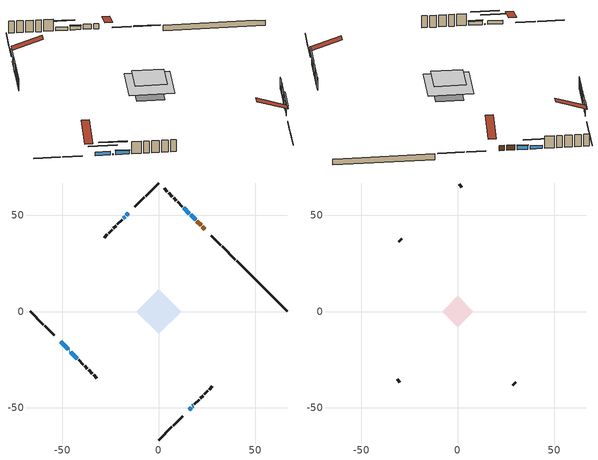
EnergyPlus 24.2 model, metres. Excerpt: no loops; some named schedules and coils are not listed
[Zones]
conditioned space
 floor adiabatic (AdiabaticFloorConstruction): -11.64,0 0,11.64 11.64,0 0,-11.64 z3.42
 floor foundation (Slab1 construction): -6.57,0.66 -0.66,6.57 6.57,-0.66 0.66,-6.57 z-1.31
 wall outside (RimJoist1 construction): 0,-66.71 6.83,-59.88 / -66.71,0 -59.88,-6.83 / 0,66.71 -6.83,59.88 / 39.75,26.95 32.92,33.78 z0.98:1.28
 wall outside (RimJoist2 construction): 7.49,-59.22 12.42,-54.29 / -59.22,-7.49 -54.29,-12.42 / -7.49,59.22 -12.42,54.29 / 32.27,34.44 27.34,39.37 z0.98:1.28
 wall outside (AdiabaticWallConstruction 1): 23.93,42.78 22.61,44.1 / 21.95,44.75 19.85,46.86 z0.98:3.01
 wall outside (AdiabaticWallConstruction): 19.19,47.52 16.56,50.15 z0.98:2.59; -15.83,50.88 -16.76,49.94 / 15.83,-50.88 16.76,-49.94 / -17.42,49.29 -18.36,48.35 z0.98:2.7; -50.88,-15.83 -47.08,-19.62 z0.98:2.37; 17.42,-49.29 17.81,-48.89 / -46.43,-20.28 -46.23,-20.48 z0.98:1.34; -45.58,-21.13 -42.19,-24.52 z0.98:2.54; 15.9,50.8 12.86,53.85 z0.98:2.38
 wall outside (Wall1 construction): 18.47,-48.24 20.92,-45.79 / -41.53,-25.18 -39.08,-27.63 / -19.01,47.69 -21.47,45.24 / 12.2,54.51 9.75,56.96 z0.98:5.86
 wall outside (Wall2 construction): 21.58,-45.13 23,-43.71 / -38.42,-28.29 -37,-29.71 / -22.12,44.58 -23.54,43.16 / 9.09,57.62 7.67,59.04 z0.98:5.86
 wall outside (Wall3 construction): 23.66,-43.05 25.53,-41.17 / -36.34,-30.36 -34.47,-32.24 / -24.2,42.51 -26.08,40.63 / 7.01,59.69 5.14,61.57 z0.98:5.86
 wall outside (Wall4 construction): 26.19,-40.52 27.86,-38.85 / -33.81,-32.9 -32.14,-34.57 / -26.73,39.97 -28.41,38.3 / 4.48,62.23 2.81,63.9 z0.98:5.86
 wall foundation (FoundationWall1 construction): 40.41,26.3,-1.31 40.41,26.3,0.98 64.08,2.63,0.98 64.08,2.63,0.9 66.71,0,0.9 66.71,0,-1.31
 window (WindowConstruction): 19.19,47.52 16.56,50.15 z0.98:2.59
 window (WindowConstruction 4): -15.83,50.88 -16.76,49.94 z0.98:2.7
 window (WindowConstruction 5): 15.83,-50.88 16.76,-49.94 z0.98:2.7
 window (WindowConstruction 6): -50.88,-15.83 -47.08,-19.62 z0.98:2.37
 window (WindowConstruction 7): 17.42,-49.29 17.81,-48.9 z0.98:1.34
 window (WindowConstruction 8): -46.43,-20.28 -46.23,-20.47 z0.98:1.34
 window (WindowConstruction 1): -17.42,49.29 -18.35,48.35 z0.98:2.7
 window (WindowConstruction 2): -45.58,-21.13 -42.19,-24.52 z0.98:2.54
 window (WindowConstruction 3): 15.9,50.8 12.86,53.85 z0.98:2.38
 door (Door): 23.93,42.78 22.61,44.1 z0.98:3.01
 door (Door 1): 21.95,44.75 19.85,46.86 z0.98:3.01
 ceiling adiabatic (AdiabaticFloorConstruction): 0,-11.64 11.64,0 0,11.64 -11.64,0 z3.42
attic - vented
 floor to conditioned space (Floor1 construction Reversed): -8.17,0 0,8.17 8.17,0 0,-8.17 z5.86
 wall outside (Wall5 construction): 28.52,-38.19 30.01,-36.69 / -31.48,-35.23 -29.99,-36.72 / -29.06,37.64 -30.56,36.15 / 2.15,64.56 0.66,66.05 z0.98:5.86
 roof outside (Roof1 construction): 15.17,-51.54,5.86 7.22,-43.58,9.61 5.12,-45.68,9.61 13.07,-53.63,5.86; -51.54,-15.17,5.86 -43.58,-7.22,9.61 -45.68,-5.12,9.61 -53.63,-13.07,5.86; -15.17,51.54,5.86 -7.22,43.58,9.61 -5.12,45.68,9.61 -13.07,53.63,5.86; 24.58,42.12,5.86 16.63,34.17,9.61 18.73,32.07,9.61 26.68,40.03,5.86
shading: 16.42,50.29 19.33,47.37 19.62,47.66 16.71,50.58 z2.79; -18.59,48.12 -14,52.7 -14.29,52.99 -18.88,48.41 z5.27; 18.59,-48.12 14,-52.7 14.29,-52.99 18.88,-48.41 z5.27; -45.26,-21.44 -52.7,-14 -52.99,-14.29 -45.55,-21.74 z4.95; 21.36,-45.35 13.87,-52.84 14.16,-53.13 21.65,-45.64 z6.36; -42.68,-24.02 -49.98,-16.73 -50.27,-17.02 -42.97,-24.31 z6.36; -18.5,48.21 -17.28,49.43 -17.57,49.72 -18.79,48.5 z2.9; -42.05,-24.66 -45.72,-20.99 -46.01,-21.28 -42.34,-24.95 z2.74; 11.03,55.67 17.73,48.98 18.02,49.27 11.33,55.96 z4.95
[Building]
Building 1: Terrain=Suburbs
[Site:Location]
Montreal Intl AP_QC: Latitude {deg}=45.47; Longitude {deg}=-73.74; Time Zone {hr}=-5; Elevation {m}=36; Keep Site Location Information=Yes
[Site:GroundTemperature:Shallow]
2.07863, -0.316383, -0.508184, 0.628371, 5.19101, 9.73239, 13.6695, 16.1636, 16.3755, 14.347, 10.5102, 6.10817
[Site:WaterMainsTemperature]
Calculation Method=Schedule; Temperature Schedule=mains temperature schedule
[Material] Roughness=Rough; Thermal Absorptance=0.9
Name | Thickness {m} | Conductivity {W/m-K} | Density {kg/m3} | Specific Heat {J/kg-K} | Solar Absorptance | Visible Absorptance
asphalt or fiberglass shingles | 0.00635 | 0.162714 | 1121.4 | 1465.45 | 0.84 | 0.84
ceiling loosefill ins | 0.0846667 | 0.0480833 | 16.02 | 1046.75 | 0.7 | 0.7
ceiling stud and cavity | 0.1397 | 0.162576 | 65.682 | 1177.47 | 0.7 | 0.7
concrete 4.0 in. | 0.1016 | 1.803125 | 2242.8 | 837.4 | 0.7 | 0.7
concrete 8.0 in. | 0.2032 | 1.803125 | 2242.8 | 837.4 | 0.7 | 0.7
door material | 0.04445 | 0.053851 | 512.64 | 1214.23 | 0.7 | 0.7
door material 1 | 0.04445 | 0.188738 | 512.64 | 1214.23 | 0.7 | 0.7
exterior vertical ins | 0.0330777 | 0.029427 | 32.04 | 1214.23 | 0.7 | 0.7
floor covering | 0.0127 | 0.0433444 | 54.468 | 1339.84 | 0.6 | 0.6
floor rigid ins; wall rigid ins | 0.512978 | 0.029427 | 32.04 | 1214.23 | 0.7 | 0.7
floor stud and cavity | 0.1397 | 1.75129 | 37.0049 | 1207.88 | 0.7 | 0.7
furniture material conditioned space 1 | 0.1524 | 0.115458 | 640.8 | 1214.23 | 0.6 | 0.6
gypsum board | 0.0127 | 0.160291 | 801 | 837.4 | 0.6 | 0.6
gypsum board 1 | 0.0127 | 0.160291 | 801 | 837.4 | 0.7 | 0.7
osb sheathing 0.5 in. | 0.0127 | 0.115458 | 512.64 | 1214.23 | 0.7 | 0.7
osb sheathing 0.75 in. | 0.01905 | 0.115458 | 512.64 | 1214.23 | 0.7 | 0.7
osb sheathing 2.0 in. | 0.0508 | 0.115458 | 512.64 | 1214.23 | 0.7 | 0.7
rim joist stud and cavity | 0.0508 | 0.0451784 | 125.044 | 1163.47 | 0.6 | 0.6
rim joist stud and cavity 1 | 0.0508 | 0.029095 | 125.044 | 1163.47 | 0.6 | 0.6
wall stud and cavity | 0.1397 | 0.0941144 | 139.0536 | 1170.24 | 0.7 | 0.7
wall stud and cavity 1 | 0.1397 | 0.0977075 | 139.0536 | 1170.24 | 0.7 | 0.7
wall stud and cavity 2 | 0.1397 | 0.0942262 | 139.0536 | 1170.24 | 0.7 | 0.7
wall stud and cavity 3 | 0.1397 | 0.0966364 | 139.0536 | 1170.24 | 0.7 | 0.7
wall stud and cavity 4 | 0.0889 | 6.1454 | 50.32683 | 1063.81 | 0.6 | 0.6
wall stud and cavity 5 | 0.0889 | 0.380278 | 52.3479 | 1209.89 | 0.7 | 0.7
wall stud and cavity 6 | 0.0889 | 0.391764 | 83.0341 | 1211.67 | 0.7 | 0.7
wood siding | 0.0254 | 0.102417 | 544.68 | 1172.36 | 0.4 | 0.4
wood siding 1 | 0.00254 | 0.102417 | 544.68 | 1172.36 | 0.4 | 0.4
wood siding 2; wood siding 3; wood siding 4 | 0.0254 | 0.102417 | 544.68 | 1172.36 | 0.7 | 0.7
[WindowMaterial:SimpleGlazingSystem]
Name | U-Factor {W/m2-K} | Solar Heat Gain Coefficient
WindowMaterial | 2.9077 | 0.68
WindowMaterial 1 | 2.90259 | 0.68
WindowMaterial 2 | 2.91111 | 0.68
WindowMaterial 3 | 2.921331 | 0.67
WindowMaterial 4 | 3.26258 | 0.43
[Construction]
AdiabaticFloorConstruction: floor stud and cavity, floor rigid ins, osb sheathing 0.75 in., floor covering
AdiabaticWallConstruction: wood siding 3, wall rigid ins, wall stud and cavity 5, gypsum board
AdiabaticWallConstruction 1: wood siding 4, wall rigid ins, wall stud and cavity 5, gypsum board
Door: door material
Door 1: door material 1
Floor1 construction Reversed: gypsum board, ceiling stud and cavity, ceiling loosefill ins
FoundationWall1 construction: concrete 8.0 in., gypsum board 1
furniture construction conditioned space 1: furniture material conditioned space 1
PartitionWallConstruction: gypsum board, wall stud and cavity 6, gypsum board
RimJoist1 construction: wood siding 2, osb sheathing 2.0 in., rim joist stud and cavity
RimJoist2 construction: wood siding 2, osb sheathing 2.0 in., rim joist stud and cavity 1
Roof1 construction: asphalt or fiberglass shingles
Slab1 construction: concrete 4.0 in.
Wall1 construction: wood siding, osb sheathing 0.5 in., wall stud and cavity, gypsum board
Wall2 construction: wood siding, osb sheathing 0.5 in., wall stud and cavity 1, gypsum board
Wall3 construction: wood siding, osb sheathing 0.5 in., wall stud and cavity 2, gypsum board
Wall4 construction: wood siding, osb sheathing 0.5 in., wall stud and cavity 3, gypsum board
Wall5 construction: wood siding 1, wall stud and cavity 4
WindowConstruction: WindowMaterial
WindowConstruction 1; WindowConstruction 4; WindowConstruction 5: WindowMaterial 1
WindowConstruction 2: WindowMaterial 2
WindowConstruction 3; WindowConstruction 6: WindowMaterial 3
WindowConstruction 7; WindowConstruction 8: WindowMaterial 4
[Zone] Multiplier=1; Part of Total Floor Area=Yes
Name | Volume {m3}
attic - vented | 81.2141
conditioned space | 891.4
[Space]
Name | Zone | Volume {m3}
attic - vented 1 | attic - vented | 81.2141
conditioned space 1 | conditioned space | 891.4
[ZoneInfiltration:EffectiveLeakageArea]
infil attic - vented 1: Zone or Space=attic - vented 1; Schedule=Always On Discrete; Effective Air Leakage Area {cm2}=5336.4; Stack Coefficient=0.000599894; Wind Coefficient=1.65484e-05
[ZoneMixing]
whole house fan mix: Zone or Space=attic - vented; Schedule=Always On Continuous; Design Flow Rate Calculation Method=Flow/Zone; Design Flow Rate {m3/s}=0; Source Zone or Space=conditioned space
[SurfaceProperty:ExposedFoundationPerimeter]
Slab1: Exposed Perimeter Calculation Method=TotalExposedPerimeter; Total Exposed Perimeter {m}=37.187
[InternalMass] Zone or ZoneList=conditioned space; Space or SpaceList=conditioned space 1
Name | Construction | Surface Area {m2}
furniture mass conditioned space 1 | furniture construction conditioned space 1 | 142.64
partition wall mass | PartitionWallConstruction | 356.6
[Lights]
interior lighting: Zone or ZoneList or Space or SpaceList=conditioned space 1; Schedule=interior lighting schedule; Design Level Calculation Method=LightingLevel; Lighting Level {W}=343.2; Return Air Fraction=0; Fraction Radiant=0.6; Fraction Visible=0.2; Fraction Replaceable=1
[People]
occupants: Zone or ZoneList or Space or SpaceList=conditioned space 1; Number of People Schedule=occupants schedule; Number of People Calculation Method=People; Number of People=3; Fraction Radiant=0.314171; Sensible Heat Fraction=0.56303; Activity Level Schedule=occupants activity schedule; Carbon Dioxide Generation Rate {m3/s-W}=0; Enable ASHRAE 55 Comfort Warnings=No; Mean Radiant Temperature Calculation Type=EnclosureAveraged
[ElectricEquipment] Zone or ZoneList or Space or SpaceList=conditioned space 1; Design Level Calculation Method=EquipmentLevel
Name | Schedule | Design Level {W} | Fraction Latent | Fraction Radiant | Fraction Lost
clothes dryer | clothes dryer schedule | 140.772 | 0.015 | 0.081 | 0.85
clothes washer | clothes washer schedule | 32.1985 | 0.03 | 0.162 | 0.7
cooking range | cooking range schedule | 215.147 | 0.08 | 0.432 | 0.2
dishwasher | dishwasher schedule | 66.8632 | 0.3 | 0.18 | 0.4
fridge | fridge schedule | 72.9452 | 0 | 0.6 | 0
mech vent house fan | mech vent house fan schedule | 0 | 0 | 0 | 1
mech vent house fan cfis | mech vent house fan cfis schedule | 0 | 0 | 0 | 0
misc plug loads | misc plug loads schedule | 494.7 | 0.045 | 0.513 | 0.1
whole house fan | Always On Discrete | 0 | 0 | 0 | 1
[OtherEquipment] Zone or ZoneList or Space or SpaceList=conditioned space 1; Design Level Calculation Method=EquipmentLevel
Name | Fuel Type | Schedule | Design Level {W} | Fraction Latent | Fraction Radiant | Fraction Lost
clothes dryer 1 | Electricity | clothes dryer schedule | 0 | 0.015 | 0.081 | 0.85
cooking range 1 | Electricity | cooking range schedule | 0 | 0.08 | 0.432 | 0.2
general water use latent | None | general water use schedule | 62.594 | 1 | 0 | 0
general water use sensible | None | general water use schedule | -61.6891 | 0 | 0.6 | 0
mech vent house fan latent load | None | Always On Discrete | 0 | 1 | 0 | 0
mech vent house fan sensible load | None | Always On Discrete | 0 | 0 | 0 | 0
water heater energy adjustment1 | Electricity | Always On Discrete | 0.01 | 0 | 0 | 1
[ZoneInfiltration:DesignFlowRate] Zone or ZoneList or Space or SpaceList=conditioned space 1; Schedule=Always On Discrete; Design Flow Rate Calculation Method=Flow/Zone; Design Flow Rate {m3/s}=0
infil flow; natural vent flow; whole house fan flow
[ZoneControl:Thermostat]
conditioned space Thermostat: Zone or ZoneList=conditioned space; Control Type Schedule=conditioned space Thermostat Schedule; Control 1=conditioned space temperature setpoint; Temperature Difference Between Cutout And Setpoint {deltaC}=0
[ThermostatSetpoint:DualSetpoint]
conditioned space temperature setpoint: Heating Setpoint Temperature Schedule=heating setpoint; Cooling Setpoint Temperature Schedule=cooling setpoint
[AirLoopHVAC:UnitarySystem]
unit heater unitary system: Control Type=Load; Controlling Zone or Thermostat Location=conditioned space; Dehumidification Control Type=None; Availability Schedule=Always On Discrete; Supply Fan=unit heater supply fan; Fan Placement=BlowThrough; Supply Air Fan Operating Mode Schedule=unit heater auto fan schedule; Heating Coil=unit heater htg coil; DX Heating Coil Sizing Ratio=1; Use DOAS DX Cooling Coil=No; Minimum Supply Air Temperature {C}=2; Latent Load Control=SensibleOnlyLoadControl; Cooling Supply Air Flow Rate Method=None; Heating Supply Air Flow Rate Method=SupplyAirFlowRate; Heating Supply Air Flow Rate {m3/s}=0.00141584; No Load Supply Air Flow Rate Method=SupplyAirFlowRate; No Load Supply Air Flow Rate {m3/s}=0; No Load Supply Air Flow Rate Control Set To Low Speed=Yes; Maximum Supply Air Temperature {C}=48.8889; Maximum Outdoor Dry-Bulb Temperature for Supplemental Heater Operation {C}=21; Ancillary On-Cycle Electric Power {W}=0; Ancillary Off-Cycle Electric Power {W}=0
[Zone equipment]
conditioned space: electric baseboard, unit heater unitary system
[Foundation:Kiva]
Foundation Kiva 1: Initial Indoor Air Temperature {C}=21; Wall Height Above Grade {m}=0.979993; Wall Depth Below Slab {m}=0.2032; Custom Block Material Name 1=exterior vertical ins; Custom Block Depth 1 {m}=2.28999; Custom Block X Position 1 {m}=0.2159; Custom Block Z Position 1 {m}=0
[Foundation:Kiva:Settings]
Soil Conductivity {W/m-K}=0.849921; Soil Density {kg/m3}=1842.3; Soil Specific Heat {J/kg-K}=418.7; Ground Solar Absorptivity=0.9; Ground Thermal Absorptivity=0.9; Ground Surface Roughness {m}=0.03; Far-Field Width {m}=40; Deep-Ground Boundary Condition=ZeroFlux; Deep-Ground Depth {m}=40; Minimum Cell Dimension {m}=0.2; Maximum Cell Growth Coefficient=3; Simulation Timestep=Timestep
[Exterior:Lights]
exterior lighting: Schedule=exterior lighting schedule; Design Level {W}=75.6
[EnergyManagementSystem:Sensor] Output:Variable or Output:Meter Index Key=conditioned space
Name | Output:Variable or Output:Meter
conditioned_space_clg_unmet_s | Zone Cooling Setpoint Not Met Time
conditioned_space_htg_unmet_s | Zone Heating Setpoint Not Met Time
fridge_tin_s; tin_s; tin_s_1 | Zone Mean Air Temperature
tout_s | Zone Outdoor Air Drybulb Temperature
win_s | Zone Air Humidity Ratio
[Schedule:Constant]
Name | Hourly Value
Always On Continuous; mech vent house fan schedule; mech vent house fan cfis schedule; Always On Discrete | 1
occupants activity schedule | 117.228
fridge schedule; unit heater auto fan schedule | 0
[Schedule:Week:Daily]
interior lighting schedule Week Rule - Jan1-Jan27: interior lighting schedule day, interior lighting schedule day, interior lighting schedule day, interior lighting schedule day, interior lighting schedule day, interior lighting schedule day, interior lighting schedule day, interior lighting schedule default day, interior lighting schedule default day, interior lighting schedule default day, interior lighting schedule default day, interior lighting schedule default day
interior lighting schedule Week Rule - Jan28-Feb3: interior lighting schedule day, interior lighting schedule day, interior lighting schedule day, interior lighting schedule day, interior lighting schedule day 1, interior lighting schedule day 1, interior lighting schedule day 1, interior lighting schedule default day, interior lighting schedule default day, interior lighting schedule default day, interior lighting schedule default day, interior lighting schedule default day
interior lighting schedule Week Rule - Feb4-Feb24: interior lighting schedule day 1, interior lighting schedule day 1, interior lighting schedule day 1, interior lighting schedule day 1, interior lighting schedule day 1, interior lighting schedule day 1, interior lighting schedule day 1, interior lighting schedule default day, interior lighting schedule default day, interior lighting schedule default day, interior lighting schedule default day, interior lighting schedule default day
interior lighting schedule Week Rule - Feb25-Mar3: interior lighting schedule day 1, interior lighting schedule day 1, interior lighting schedule day 1, interior lighting schedule day 1, interior lighting schedule day 2, interior lighting schedule day 2, interior lighting schedule day 2, interior lighting schedule default day, interior lighting schedule default day, interior lighting schedule default day, interior lighting schedule default day, interior lighting schedule default day
interior lighting schedule Week Rule - Mar4-Mar31: interior lighting schedule day 2, interior lighting schedule day 2, interior lighting schedule day 2, interior lighting schedule day 2, interior lighting schedule day 2, interior lighting schedule day 2, interior lighting schedule day 2, interior lighting schedule default day, interior lighting schedule default day, interior lighting schedule default day, interior lighting schedule default day, interior lighting schedule default day
interior lighting schedule Week Rule - Apr1-Apr28: interior lighting schedule day 3, interior lighting schedule day 3, interior lighting schedule day 3, interior lighting schedule day 3, interior lighting schedule day 3, interior lighting schedule day 3, interior lighting schedule day 3, interior lighting schedule default day, interior lighting schedule default day, interior lighting schedule default day, interior lighting schedule default day, interior lighting schedule default day
interior lighting schedule Week Rule - Apr29-May5: interior lighting schedule day 3, interior lighting schedule day 3, interior lighting schedule day 4, interior lighting schedule day 4, interior lighting schedule day 4, interior lighting schedule day 4, interior lighting schedule day 4, interior lighting schedule default day, interior lighting schedule default day, interior lighting schedule default day, interior lighting schedule default day, interior lighting schedule default day
interior lighting schedule Week Rule - May6-May26: interior lighting schedule day 4, interior lighting schedule day 4, interior lighting schedule day 4, interior lighting schedule day 4, interior lighting schedule day 4, interior lighting schedule day 4, interior lighting schedule day 4, interior lighting schedule default day, interior lighting schedule default day, interior lighting schedule default day, interior lighting schedule default day, interior lighting schedule default day
interior lighting schedule Week Rule - May27-Jun2: interior lighting schedule day 4, interior lighting schedule day 4, interior lighting schedule day 4, interior lighting schedule day 4, interior lighting schedule day 4, interior lighting schedule day 5, interior lighting schedule day 5, interior lighting schedule default day, interior lighting schedule default day, interior lighting schedule default day, interior lighting schedule default day, interior lighting schedule default day
interior lighting schedule Week Rule - Jun3-Jun30: interior lighting schedule day 5, interior lighting schedule day 5, interior lighting schedule day 5, interior lighting schedule day 5, interior lighting schedule day 5, interior lighting schedule day 5, interior lighting schedule day 5, interior lighting schedule default day, interior lighting schedule default day, interior lighting schedule default day, interior lighting schedule default day, interior lighting schedule default day
interior lighting schedule Week Rule - Jul1-Jul28: interior lighting schedule day 6, interior lighting schedule day 6, interior lighting schedule day 6, interior lighting schedule day 6, interior lighting schedule day 6, interior lighting schedule day 6, interior lighting schedule day 6, interior lighting schedule default day, interior lighting schedule default day, interior lighting schedule default day, interior lighting schedule default day, interior lighting schedule default day
interior lighting schedule Week Rule - Jul29-Aug4: interior lighting schedule day 6, interior lighting schedule day 6, interior lighting schedule day 6, interior lighting schedule day 7, interior lighting schedule day 7, interior lighting schedule day 7, interior lighting schedule day 7, interior lighting schedule default day, interior lighting schedule default day, interior lighting schedule default day, interior lighting schedule default day, interior lighting schedule default day
interior lighting schedule Week Rule - Aug5-Aug25: interior lighting schedule day 7, interior lighting schedule day 7, interior lighting schedule day 7, interior lighting schedule day 7, interior lighting schedule day 7, interior lighting schedule day 7, interior lighting schedule day 7, interior lighting schedule default day, interior lighting schedule default day, interior lighting schedule default day, interior lighting schedule default day, interior lighting schedule default day
interior lighting schedule Week Rule - Aug26-Sep1: interior lighting schedule day 7, interior lighting schedule day 7, interior lighting schedule day 7, interior lighting schedule day 7, interior lighting schedule day 7, interior lighting schedule day 7, interior lighting schedule day 8, interior lighting schedule default day, interior lighting schedule default day, interior lighting schedule default day, interior lighting schedule default day, interior lighting schedule default day
interior lighting schedule Week Rule - Sep2-Sep29: interior lighting schedule day 8, interior lighting schedule day 8, interior lighting schedule day 8, interior lighting schedule day 8, interior lighting schedule day 8, interior lighting schedule day 8, interior lighting schedule day 8, interior lighting schedule default day, interior lighting schedule default day, interior lighting schedule default day, interior lighting schedule default day, interior lighting schedule default day
interior lighting schedule Week Rule - Sep30-Oct6: interior lighting schedule day 8, interior lighting schedule day 9, interior lighting schedule day 9, interior lighting schedule day 9, interior lighting schedule day 9, interior lighting schedule day 9, interior lighting schedule day 9, interior lighting schedule default day, interior lighting schedule default day, interior lighting schedule default day, interior lighting schedule default day, interior lighting schedule default day
interior lighting schedule Week Rule - Oct7-Oct27: interior lighting schedule day 9, interior lighting schedule day 9, interior lighting schedule day 9, interior lighting schedule day 9, interior lighting schedule day 9, interior lighting schedule day 9, interior lighting schedule day 9, interior lighting schedule default day, interior lighting schedule default day, interior lighting schedule default day, interior lighting schedule default day, interior lighting schedule default day
interior lighting schedule Week Rule - Oct28-Nov3: interior lighting schedule day 9, interior lighting schedule day 9, interior lighting schedule day 9, interior lighting schedule day 9, interior lighting schedule day 10, interior lighting schedule day 10, interior lighting schedule day 10, interior lighting schedule default day, interior lighting schedule default day, interior lighting schedule default day, interior lighting schedule default day, interior lighting schedule default day
interior lighting schedule Week Rule - Nov4-Nov24: interior lighting schedule day 10, interior lighting schedule day 10, interior lighting schedule day 10, interior lighting schedule day 10, interior lighting schedule day 10, interior lighting schedule day 10, interior lighting schedule day 10, interior lighting schedule default day, interior lighting schedule default day, interior lighting schedule default day, interior lighting schedule default day, interior lighting schedule default day
interior lighting schedule Week Rule - Nov25-Dec1: interior lighting schedule day 10, interior lighting schedule day 10, interior lighting schedule day 10, interior lighting schedule day 10, interior lighting schedule day 10, interior lighting schedule day 10, interior lighting schedule day 11, interior lighting schedule default day, interior lighting schedule default day, interior lighting schedule default day, interior lighting schedule default day, interior lighting schedule default day
interior lighting schedule Week Rule - Dec2-Dec31: interior lighting schedule day 11, interior lighting schedule day 11, interior lighting schedule day 11, interior lighting schedule day 11, interior lighting schedule day 11, interior lighting schedule day 11, interior lighting schedule day 11, interior lighting schedule default day, interior lighting schedule default day, interior lighting schedule default day, interior lighting schedule default day, interior lighting schedule default day
occupants schedule Week Rule - Jan1-Dec31: occupants schedule day, occupants schedule day, occupants schedule day, occupants schedule day, occupants schedule day, occupants schedule day, occupants schedule day, occupants schedule default day, occupants schedule default day, occupants schedule default day, occupants schedule default day, occupants schedule default day
clothes dryer schedule Week Rule - Jan1-Dec31: clothes dryer schedule day, clothes dryer schedule day, clothes dryer schedule day, clothes dryer schedule day, clothes dryer schedule day, clothes dryer schedule day, clothes dryer schedule day, clothes dryer schedule default day, clothes dryer schedule default day, clothes dryer schedule default day, clothes dryer schedule default day, clothes dryer schedule default day
clothes washer schedule Week Rule - Jan1-Dec31: clothes washer schedule day, clothes washer schedule day, clothes washer schedule day, clothes washer schedule day, clothes washer schedule day, clothes washer schedule day, clothes washer schedule day, clothes washer schedule default day, clothes washer schedule default day, clothes washer schedule default day, clothes washer schedule default day, clothes washer schedule default day
cooking range schedule Week Rule - Jan1-Dec31: cooking range schedule day, cooking range schedule day, cooking range schedule day, cooking range schedule day, cooking range schedule day, cooking range schedule day, cooking range schedule day, cooking range schedule default day, cooking range schedule default day, cooking range schedule default day, cooking range schedule default day, cooking range schedule default day
dishwasher schedule Week Rule - Jan1-Dec31: dishwasher schedule day, dishwasher schedule day, dishwasher schedule day, dishwasher schedule day, dishwasher schedule day, dishwasher schedule day, dishwasher schedule day, dishwasher schedule default day, dishwasher schedule default day, dishwasher schedule default day, dishwasher schedule default day, dishwasher schedule default day
misc plug loads schedule Week Rule - Jan1-Dec31: misc plug loads schedule day, misc plug loads schedule day, misc plug loads schedule day, misc plug loads schedule day, misc plug loads schedule day, misc plug loads schedule day, misc plug loads schedule day, misc plug loads schedule default day, misc plug loads schedule default day, misc plug loads schedule default day, misc plug loads schedule default day, misc plug loads schedule default day
general water use schedule Week Rule - Jan1-Dec31: general water use schedule day, general water use schedule day, general water use schedule day, general water use schedule day, general water use schedule day, general water use schedule day, general water use schedule day, general water use schedule default day, general water use schedule default day, general water use schedule default day, general water use schedule default day, general water use schedule default day
exterior lighting schedule Week Rule - Jan1-Jan27: exterior lighting schedule day, exterior lighting schedule day, exterior lighting schedule day, exterior lighting schedule day, exterior lighting schedule day, exterior lighting schedule day, exterior lighting schedule day, exterior lighting schedule default day, exterior lighting schedule default day, exterior lighting schedule default day, exterior lighting schedule default day, exterior lighting schedule default day
exterior lighting schedule Week Rule - Jan28-Feb3: exterior lighting schedule day, exterior lighting schedule day, exterior lighting schedule day, exterior lighting schedule day, exterior lighting schedule day 1, exterior lighting schedule day 1, exterior lighting schedule day 1, exterior lighting schedule default day, exterior lighting schedule default day, exterior lighting schedule default day, exterior lighting schedule default day, exterior lighting schedule default day
exterior lighting schedule Week Rule - Feb4-Feb24: exterior lighting schedule day 1, exterior lighting schedule day 1, exterior lighting schedule day 1, exterior lighting schedule day 1, exterior lighting schedule day 1, exterior lighting schedule day 1, exterior lighting schedule day 1, exterior lighting schedule default day, exterior lighting schedule default day, exterior lighting schedule default day, exterior lighting schedule default day, exterior lighting schedule default day
exterior lighting schedule Week Rule - Feb25-Mar3: exterior lighting schedule day 1, exterior lighting schedule day 1, exterior lighting schedule day 1, exterior lighting schedule day 1, exterior lighting schedule day 2, exterior lighting schedule day 2, exterior lighting schedule day 2, exterior lighting schedule default day, exterior lighting schedule default day, exterior lighting schedule default day, exterior lighting schedule default day, exterior lighting schedule default day
exterior lighting schedule Week Rule - Mar4-Mar31: exterior lighting schedule day 2, exterior lighting schedule day 2, exterior lighting schedule day 2, exterior lighting schedule day 2, exterior lighting schedule day 2, exterior lighting schedule day 2, exterior lighting schedule day 2, exterior lighting schedule default day, exterior lighting schedule default day, exterior lighting schedule default day, exterior lighting schedule default day, exterior lighting schedule default day
exterior lighting schedule Week Rule - Apr1-Apr28: exterior lighting schedule day 3, exterior lighting schedule day 3, exterior lighting schedule day 3, exterior lighting schedule day 3, exterior lighting schedule day 3, exterior lighting schedule day 3, exterior lighting schedule day 3, exterior lighting schedule default day, exterior lighting schedule default day, exterior lighting schedule default day, exterior lighting schedule default day, exterior lighting schedule default day
exterior lighting schedule Week Rule - Apr29-May5: exterior lighting schedule day 3, exterior lighting schedule day 3, exterior lighting schedule day 4, exterior lighting schedule day 4, exterior lighting schedule day 4, exterior lighting schedule day 4, exterior lighting schedule day 4, exterior lighting schedule default day, exterior lighting schedule default day, exterior lighting schedule default day, exterior lighting schedule default day, exterior lighting schedule default day
exterior lighting schedule Week Rule - May6-May26: exterior lighting schedule day 4, exterior lighting schedule day 4, exterior lighting schedule day 4, exterior lighting schedule day 4, exterior lighting schedule day 4, exterior lighting schedule day 4, exterior lighting schedule day 4, exterior lighting schedule default day, exterior lighting schedule default day, exterior lighting schedule default day, exterior lighting schedule default day, exterior lighting schedule default day
exterior lighting schedule Week Rule - May27-Jun2: exterior lighting schedule day 4, exterior lighting schedule day 4, exterior lighting schedule day 4, exterior lighting schedule day 4, exterior lighting schedule day 4, exterior lighting schedule day 5, exterior lighting schedule day 5, exterior lighting schedule default day, exterior lighting schedule default day, exterior lighting schedule default day, exterior lighting schedule default day, exterior lighting schedule default day
exterior lighting schedule Week Rule - Jun3-Jun30: exterior lighting schedule day 5, exterior lighting schedule day 5, exterior lighting schedule day 5, exterior lighting schedule day 5, exterior lighting schedule day 5, exterior lighting schedule day 5, exterior lighting schedule day 5, exterior lighting schedule default day, exterior lighting schedule default day, exterior lighting schedule default day, exterior lighting schedule default day, exterior lighting schedule default day
exterior lighting schedule Week Rule - Jul1-Jul28: exterior lighting schedule day 6, exterior lighting schedule day 6, exterior lighting schedule day 6, exterior lighting schedule day 6, exterior lighting schedule day 6, exterior lighting schedule day 6, exterior lighting schedule day 6, exterior lighting schedule default day, exterior lighting schedule default day, exterior lighting schedule default day, exterior lighting schedule default day, exterior lighting schedule default day
exterior lighting schedule Week Rule - Jul29-Aug4: exterior lighting schedule day 6, exterior lighting schedule day 6, exterior lighting schedule day 6, exterior lighting schedule day 7, exterior lighting schedule day 7, exterior lighting schedule day 7, exterior lighting schedule day 7, exterior lighting schedule default day, exterior lighting schedule default day, exterior lighting schedule default day, exterior lighting schedule default day, exterior lighting schedule default day
exterior lighting schedule Week Rule - Aug5-Aug25: exterior lighting schedule day 7, exterior lighting schedule day 7, exterior lighting schedule day 7, exterior lighting schedule day 7, exterior lighting schedule day 7, exterior lighting schedule day 7, exterior lighting schedule day 7, exterior lighting schedule default day, exterior lighting schedule default day, exterior lighting schedule default day, exterior lighting schedule default day, exterior lighting schedule default day
exterior lighting schedule Week Rule - Aug26-Sep1: exterior lighting schedule day 7, exterior lighting schedule day 7, exterior lighting schedule day 7, exterior lighting schedule day 7, exterior lighting schedule day 7, exterior lighting schedule day 7, exterior lighting schedule day 8, exterior lighting schedule default day, exterior lighting schedule default day, exterior lighting schedule default day, exterior lighting schedule default day, exterior lighting schedule default day
exterior lighting schedule Week Rule - Sep2-Sep29: exterior lighting schedule day 8, exterior lighting schedule day 8, exterior lighting schedule day 8, exterior lighting schedule day 8, exterior lighting schedule day 8, exterior lighting schedule day 8, exterior lighting schedule day 8, exterior lighting schedule default day, exterior lighting schedule default day, exterior lighting schedule default day, exterior lighting schedule default day, exterior lighting schedule default day
exterior lighting schedule Week Rule - Sep30-Oct6: exterior lighting schedule day 8, exterior lighting schedule day 9, exterior lighting schedule day 9, exterior lighting schedule day 9, exterior lighting schedule day 9, exterior lighting schedule day 9, exterior lighting schedule day 9, exterior lighting schedule default day, exterior lighting schedule default day, exterior lighting schedule default day, exterior lighting schedule default day, exterior lighting schedule default day
exterior lighting schedule Week Rule - Oct7-Oct27: exterior lighting schedule day 9, exterior lighting schedule day 9, exterior lighting schedule day 9, exterior lighting schedule day 9, exterior lighting schedule day 9, exterior lighting schedule day 9, exterior lighting schedule day 9, exterior lighting schedule default day, exterior lighting schedule default day, exterior lighting schedule default day, exterior lighting schedule default day, exterior lighting schedule default day
[Schedule:Year]
interior lighting schedule: interior lighting schedule Week Rule - Jan1-Jan27, 1, 1, 1, 27, interior lighting schedule Week Rule - Jan28-Feb3, 1, 28, 2, 3, interior lighting schedule Week Rule - Feb4-Feb24, 2, 4, 2, 24, interior lighting schedule Week Rule - Feb25-Mar3, 2, 25, 3, 3, interior lighting schedule Week Rule - Mar4-Mar31, 3, 4, 3, 31, interior lighting schedule Week Rule - Apr1-Apr28, 4, 1, 4, 28, interior lighting schedule Week Rule - Apr29-May5, 4, 29, 5, 5, interior lighting schedule Week Rule - May6-May26, 5, 6, 5, 26, interior lighting schedule Week Rule - May27-Jun2, 5, 27, 6, 2, interior lighting schedule Week Rule - Jun3-Jun30, 6, 3, 6, 30, interior lighting schedule Week Rule - Jul1-Jul28, 7, 1, 7, 28, interior lighting schedule Week Rule - Jul29-Aug4, 7, 29, 8, 4, interior lighting schedule Week Rule - Aug5-Aug25, 8, 5, 8, 25, interior lighting schedule Week Rule - Aug26-Sep1, 8, 26, 9, 1, interior lighting schedule Week Rule - Sep2-Sep29, 9, 2, 9, 29, interior lighting schedule Week Rule - Sep30-Oct6, 9, 30, 10, 6, interior lighting schedule Week Rule - Oct7-Oct27, 10, 7, 10, 27, interior lighting schedule Week Rule - Oct28-Nov3, 10, 28, 11, 3, interior lighting schedule Week Rule - Nov4-Nov24, 11, 4, 11, 24, interior lighting schedule Week Rule - Nov25-Dec1, 11, 25, 12, 1, interior lighting schedule Week Rule - Dec2-Dec31, 12, 2, 12, 31
occupants schedule: occupants schedule Week Rule - Jan1-Dec31, 1, 1, 12, 31
clothes dryer schedule: clothes dryer schedule Week Rule - Jan1-Dec31, 1, 1, 12, 31
clothes washer schedule: clothes washer schedule Week Rule - Jan1-Dec31, 1, 1, 12, 31
cooking range schedule: cooking range schedule Week Rule - Jan1-Dec31, 1, 1, 12, 31
dishwasher schedule: dishwasher schedule Week Rule - Jan1-Dec31, 1, 1, 12, 31
misc plug loads schedule: misc plug loads schedule Week Rule - Jan1-Dec31, 1, 1, 12, 31
general water use schedule: general water use schedule Week Rule - Jan1-Dec31, 1, 1, 12, 31
exterior lighting schedule: exterior lighting schedule Week Rule - Jan1-Jan27, 1, 1, 1, 27, exterior lighting schedule Week Rule - Jan28-Feb3, 1, 28, 2, 3, exterior lighting schedule Week Rule - Feb4-Feb24, 2, 4, 2, 24, exterior lighting schedule Week Rule - Feb25-Mar3, 2, 25, 3, 3, exterior lighting schedule Week Rule - Mar4-Mar31, 3, 4, 3, 31, exterior lighting schedule Week Rule - Apr1-Apr28, 4, 1, 4, 28, exterior lighting schedule Week Rule - Apr29-May5, 4, 29, 5, 5, exterior lighting schedule Week Rule - May6-May26, 5, 6, 5, 26, exterior lighting schedule Week Rule - May27-Jun2, 5, 27, 6, 2, exterior lighting schedule Week Rule - Jun3-Jun30, 6, 3, 6, 30, exterior lighting schedule Week Rule - Jul1-Jul28, 7, 1, 7, 28, exterior lighting schedule Week Rule - Jul29-Aug4, 7, 29, 8, 4, exterior lighting schedule Week Rule - Aug5-Aug25, 8, 5, 8, 25, exterior lighting schedule Week Rule - Aug26-Sep1, 8, 26, 9, 1, exterior lighting schedule Week Rule - Sep2-Sep29, 9, 2, 9, 29, exterior lighting schedule Week Rule - Sep30-Oct6, 9, 30, 10, 6, exterior lighting schedule Week Rule - Oct7-Oct27, 10, 7, 10, 27, exterior lighting schedule Week Rule - Oct28-Nov3, 10, 28, 11, 3, exterior lighting schedule Week Rule - Nov4-Nov24, 11, 4, 11, 24, exterior lighting schedule Week Rule - Nov25-Dec1, 11, 25, 12, 1, exterior lighting schedule Week Rule - Dec2-Dec31, 12, 2, 12, 31
[Schedule:Compact]
conditioned space Thermostat Schedule: Through: 12/31, For: AllDays, Until: 24:00, 4
mains temperature schedule: Through: 01/01, For: AllDays, Until: 24:00, 6.56833, Through: 01/02, For: AllDays, Until: 24:00, 6.48722, Through: 01/03, For: AllDays, Until: 24:00, 6.40722, Through: 01/04, For: AllDays, Until: 24:00, 6.32889, Through: 01/05, For: AllDays, Until: 24:00, 6.25167, Through: 01/06, For: AllDays, Until: 24:00, 6.17611, Through: 01/07, For: AllDays, Until: 24:00, 6.10222, Through: 01/08, For: AllDays, Until: 24:00, 6.02944, Through: 01/09, For: AllDays, Until: 24:00, 5.95833, Through: 01/10, For: AllDays, Until: 24:00, 5.88889, Through: 01/11, For: AllDays, Until: 24:00, 5.82056, Through: 01/12, For: AllDays, Until: 24:00, 5.75444, Through: 01/13, For: AllDays, Until: 24:00, 5.68944, Through: 01/14, For: AllDays, Until: 24:00, 5.62611, Through: 01/15, For: AllDays, Until: 24:00, 5.56444, Through: 01/16, For: AllDays, Until: 24:00, 5.50444, Through: 01/17, For: AllDays, Until: 24:00, 5.44611, Through: 01/18, For: AllDays, Until: 24:00, 5.38944, Through: 01/19, For: AllDays, Until: 24:00, 5.33389, Through: 01/20, For: AllDays, Until: 24:00, 5.28111, Through: 01/21, For: AllDays, Until: 24:00, 5.22944, Through: 01/22, For: AllDays, Until: 24:00, 5.17944, Through: 01/23, For: AllDays, Until: 24:00, 5.13111, Through: 01/24, For: AllDays, Until: 24:00, 5.085, Through: 01/25, For: AllDays, Until: 24:00, 5.04056, Through: 01/26, For: AllDays, Until: 24:00, 4.99778, Through: 01/27, For: AllDays, Until: 24:00, 4.95667, Through: 01/28, For: AllDays, Until: 24:00, 4.91778, Through: 01/29, For: AllDays, Until: 24:00, 4.88056, Through: 01/30, For: AllDays, Until: 24:00, 4.845, Through: 01/31, For: AllDays, Until: 24:00, 4.81167, Through: 02/01, For: AllDays, Until: 24:00, 4.77944, Through: 02/02, For: AllDays, Until: 24:00, 4.75, Through: 02/03, For: AllDays, Until: 24:00, 4.72167, Through: 02/04, For: AllDays, Until: 24:00, 4.69611, Through: 02/05, For: AllDays, Until: 24:00, 4.67167, Through: 02/06, For: AllDays, Until: 24:00, 4.64944, Through: 02/07, For: AllDays, Until: 24:00, 4.62889, Through: 02/08, For: AllDays, Until: 24:00, 4.61056, Through: 02/09, For: AllDays, Until: 24:00, 4.59389, Through: 02/10, For: AllDays, Until: 24:00, 4.57944, Through: 02/11, For: AllDays, Until: 24:00, 4.56667, Through: 02/12, For: AllDays, Until: 24:00, 4.55611, Through: 02/13, For: AllDays, Until: 24:00, 4.54722, Through: 02/14, For: AllDays, Until: 24:00, 4.54056, Through: 02/15, For: AllDays, Until: 24:00, 4.53556, Through: 02/16, For: AllDays, Until: 24:00, 4.53278, Through: 02/17, For: AllDays, Until: 24:00, 4.53167, Through: 02/18, For: AllDays, Until: 24:00, 4.53278, Through: 02/19, For: AllDays, Until: 24:00, 4.53556, Through: 02/20, For: AllDays, Until: 24:00, 4.54056, Through: 02/21, For: AllDays, Until: 24:00, 4.54722, Through: 02/22, For: AllDays, Until: 24:00, 4.55611, Through: 02/23, For: AllDays, Until: 24:00, 4.56667, Through: 02/24, For: AllDays, Until: 24:00, 4.57944, Through: 02/25, For: AllDays, Until: 24:00, 4.59389, Through: 02/26, For: AllDays, Until: 24:00, 4.61056, Through: 02/27, For: AllDays, Until: 24:00, 4.62889, Through: 02/28, For: AllDays, Until: 24:00, 4.64889, Through: 03/01, For: AllDays, Until: 24:00, 4.67111, Through: 03/02, For: AllDays, Until: 24:00, 4.69556, Through: 03/03, For: AllDays, Until: 24:00, 4.72167, Through: 03/04, For: AllDays, Until: 24:00, 4.74944, Through: 03/05, For: AllDays, Until: 24:00, 4.77944, Through: 03/06, For: AllDays, Until: 24:00, 4.81111, Through: 03/07, For: AllDays, Until: 24:00, 4.84444, Through: 03/08, For: AllDays, Until: 24:00, 4.88, Through: 03/09, For: AllDays, Until: 24:00, 4.91722, Through: 03/10, For: AllDays, Until: 24:00, 4.95611, Through: 03/11, For: AllDays, Until: 24:00, 4.99722, Through: 03/12, For: AllDays, Until: 24:00, 5.04, Through: 03/13, For: AllDays, Until: 24:00, 5.08444, Through: 03/14, For: AllDays, Until: 24:00, 5.13056, Through: 03/15, For: AllDays, Until: 24:00, 5.17889, Through: 03/16, For: AllDays, Until: 24:00, 5.22833, Through: 03/17, For: AllDays, Until: 24:00, 5.28, Through: 03/18, For: AllDays, Until: 24:00, 5.33333, Through: 03/19, For: AllDays, Until: 24:00, 5.38833, Through: 03/20, For: AllDays, Until: 24:00, 5.445, Through: 03/21, For: AllDays, Until: 24:00, 5.50333, Through: 03/22, For: AllDays, Until: 24:00, 5.56333, Through: 03/23, For: AllDays, Until: 24:00, 5.625, Through: 03/24, For: AllDays, Until: 24:00, 5.68833, Through: 03/25, For: AllDays, Until: 24:00, 5.75333, Through: 03/26, For: AllDays, Until: 24:00, 5.81944, Through: 03/27, For: AllDays, Until: 24:00, 5.88778, Through: 03/28, For: AllDays, Until: 24:00, 5.95722, Through: 03/29, For: AllDays, Until: 24:00, 6.02833, Through: 03/30, For: AllDays, Until: 24:00, 6.10111, Through: 03/31, For: AllDays, Until: 24:00, 6.175, Through: 04/01, For: AllDays, Until: 24:00, 6.25056, Through: 04/02, For: AllDays, Until: 24:00, 6.32778, Through: 04/03, For: AllDays, Until: 24:00, 6.40611, Through: 04/04, For: AllDays, Until: 24:00, 6.48556, Through: 04/05, For: AllDays, Until: 24:00, 6.56722, Through: 04/06, For: AllDays, Until: 24:00, 6.64944, Through: 04/07, For: AllDays, Until: 24:00, 6.73333, Through: 04/08, For: AllDays, Until: 24:00, 6.81833, Through: 04/09, For: AllDays, Until: 24:00, 6.905, Through: 04/10, For: AllDays, Until: 24:00, 6.99278, Through: 04/11, For: AllDays, Until: 24:00, 7.08111, Through: 04/12, For: AllDays, Until: 24:00, 7.17167, Through: 04/13, For: AllDays, Until: 24:00, 7.26278, Through: 04/14, For: AllDays, Until: 24:00, 7.355, Through: 04/15, For: AllDays, Until: 24:00, 7.44833, Through: 04/16, For: AllDays, Until: 24:00, 7.54278, Through: 04/17, For: AllDays, Until: 24:00, 7.63889, Through: 04/18, For: AllDays, Until: 24:00, 7.735, Through: 04/19, For: AllDays, Until: 24:00, 7.83278, Through: 04/20, For: AllDays, Until: 24:00, 7.93167, Through: 04/21, For: AllDays, Until: 24:00, 8.03111, Through: 04/22, For: AllDays, Until: 24:00, 8.13167, Through: 04/23, For: AllDays, Until: 24:00, 8.23278, Through: 04/24, For: AllDays, Until: 24:00, 8.335, Through: 04/25, For: AllDays, Until: 24:00, 8.43778, Through: 04/26, For: AllDays, Until: 24:00, 8.54167, Through: 04/27, For: AllDays, Until: 24:00, 8.64611, Through: 04/28, For: AllDays, Until: 24:00, 8.75167, Through: 04/29, For: AllDays, Until: 24:00, 8.85778, Through: 04/30, For: AllDays, Until: 24:00, 8.96444, Through: 05/01, For: AllDays, Until: 24:00, 9.07167, Through: 05/02, For: AllDays, Until: 24:00, 9.17944, Through: 05/03, For: AllDays, Until: 24:00, 9.28778, Through: 05/04, For: AllDays, Until: 24:00, 9.39667, Through: 05/05, For: AllDays, Until: 24:00, 9.50667, Through: 05/06, For: AllDays, Until: 24:00, 9.61667, Through: 05/07, For: AllDays, Until: 24:00, 9.72667, Through: 05/08, For: AllDays, Until: 24:00, 9.83778, Through: 05/09, For: AllDays, Until: 24:00, 9.94889, Through: 05/10, For: AllDays, Until: 24:00, 10.0606, Through: 05/11, For: AllDays, Until: 24:00, 10.1722, Through: 05/12, For: AllDays, Until: 24:00, 10.2844, Through: 05/13, For: AllDays, Until: 24:00, 10.3967, Through: 05/14, For: AllDays, Until: 24:00, 10.5094, Through: 05/15, For: AllDays, Until: 24:00, 10.6222, Through: 05/16, For: AllDays, Until: 24:00, 10.735, Through: 05/17, For: AllDays, Until: 24:00, 10.8478, Through: 05/18, For: AllDays, Until: 24:00, 10.9611, Through: 05/19, For: AllDays, Until: 24:00, 11.0744, Through: 05/20, For: AllDays, Until: 24:00, 11.1872, Through: 05/21, For: AllDays, Until: 24:00, 11.3006, Through: 05/22, For: AllDays, Until: 24:00, 11.4133, Through: 05/23, For: AllDays, Until: 24:00, 11.5267, Through: 05/24, For: AllDays, Until: 24:00, 11.6394, Through: 05/25, For: AllDays, Until: 24:00, 11.7522, Through: 05/26, For: AllDays, Until: 24:00, 11.8644, Through: 05/27, For: AllDays, Until: 24:00, 11.9767, Through: 05/28, For: AllDays, Until: 24:00, 12.0889, Through: 05/29, For: AllDays, Until: 24:00, 12.2006, Through: 05/30, For: AllDays, Until: 24:00, 12.3122, Through: 05/31, For: AllDays, Until: 24:00, 12.4228, Through: 06/01, For: AllDays, Until: 24:00, 12.5339, Through: 06/02, For: AllDays, Until: 24:00, 12.6439, Through: 06/03, For: AllDays, Until: 24:00, 12.7539, Through: 06/04, For: AllDays, Until: 24:00, 12.8628, Through: 06/05, For: AllDays, Until: 24:00, 12.9717, Through: 06/06, For: AllDays, Until: 24:00, 13.08, Through: 06/07, For: AllDays, Until: 24:00, 13.1878, Through: 06/08, For: AllDays, Until: 24:00, 13.2944, Through: 06/09, For: AllDays, Until: 24:00, 13.4011, Through: 06/10, For: AllDays, Until: 24:00, 13.5067, Through: 06/11, For: AllDays, Until: 24:00, 13.6117, Through: 06/12, For: AllDays, Until: 24:00, 13.7156, Through: 06/13, For: AllDays, Until: 24:00, 13.8194, Through: 06/14, For: AllDays, Until: 24:00, 13.9222, Through: 06/15, For: AllDays, Until: 24:00, 14.0239, Through: 06/16, For: AllDays, Until: 24:00, 14.125, Through: 06/17, For: AllDays, Until: 24:00, 14.225, Through: 06/18, For: AllDays, Until: 24:00, 14.3239, Through: 06/19, For: AllDays, Until: 24:00, 14.4222, Through: 06/20, For: AllDays, Until: 24:00, 14.5194, Through: 06/21, For: AllDays, Until: 24:00, 14.6156, Through: 06/22, For: AllDays, Until: 24:00, 14.7106, Through: 06/23, For: AllDays, Until: 24:00, 14.805, Through: 06/24, For: AllDays, Until: 24:00, 14.8978, Through: 06/25, For: AllDays, Until: 24:00, 14.9894, Through: 06/26, For: AllDays, Until: 24:00, 15.0806, Through: 06/27, For: AllDays, Until: 24:00, 15.17, Through: 06/28, For: AllDays, Until: 24:00, 15.2583, Through: 06/29, For: AllDays, Until: 24:00, 15.3456, Through: 06/30, For: AllDays, Until: 24:00, 15.4311, Through: 07/01, For: AllDays, Until: 24:00, 15.5161, Through: 07/02, For: AllDays, Until: 24:00, 15.5989, Through: 07/03, For: AllDays, Until: 24:00, 15.6811, Through: 07/04, For: AllDays, Until: 24:00, 15.7617, Through: 07/05, For: AllDays, Until: 24:00, 15.8411, Through: 07/06, For: AllDays, Until: 24:00, 15.9189, Through: 07/07, For: AllDays, Until: 24:00, 15.995, Through: 07/08, For: AllDays, Until: 24:00, 16.07, Through: 07/09, For: AllDays, Until: 24:00, 16.1433, Through: 07/10, For: AllDays, Until: 24:00, 16.2156, Through: 07/11, For: AllDays, Until: 24:00, 16.2861, Through: 07/12, For: AllDays, Until: 24:00, 16.355, Through: 07/13, For: AllDays, Until: 24:00, 16.4222, Through: 07/14, For: AllDays, Until: 24:00, 16.4878, Through: 07/15, For: AllDays, Until: 24:00, 16.5522, Through: 07/16, For: AllDays, Until: 24:00, 16.615, Through: 07/17, For: AllDays, Until: 24:00, 16.6756, Through: 07/18, For: AllDays, Until: 24:00, 16.735, Through: 07/19, For: AllDays, Until: 24:00, 16.7928, Through: 07/20, For: AllDays, Until: 24:00, 16.8489, Through: 07/21, For: AllDays, Until: 24:00, 16.9028, Through: 07/22, For: AllDays, Until: 24:00, 16.9556, Through: 07/23, For: AllDays, Until: 24:00, 17.0061, Through: 07/24, For: AllDays, Until: 24:00, 17.0556, Through: 07/25, For: AllDays, Until: 24:00, 17.1028, Through: 07/26, For: AllDays, Until: 24:00, 17.1483, Through: 07/27, For: AllDays, Until: 24:00, 17.1917, Through: 07/28, For: AllDays, Until: 24:00, 17.2339, Through: 07/29, For: AllDays, Until: 24:00, 17.2739, Through: 07/30, For: AllDays, Until: 24:00, 17.3122, Through: 07/31, For: AllDays, Until: 24:00, 17.3489, Through: 08/01, For: AllDays, Until: 24:00, 17.3833, Through: 08/02, For: AllDays, Until: 24:00, 17.4161, Through: 08/03, For: AllDays, Until: 24:00, 17.4467, Through: 08/04, For: AllDays, Until: 24:00, 17.4761, Through: 08/05, For: AllDays, Until: 24:00, 17.5028, Through: 08/06, For: AllDays, Until: 24:00, 17.5283, Through: 08/07, For: AllDays, Until: 24:00, 17.5517, Through: 08/08, For: AllDays, Until: 24:00, 17.5728, Through: 08/09, For: AllDays, Until: 24:00, 17.5922, Through: 08/10, For: AllDays, Until: 24:00, 17.61, Through: 08/11, For: AllDays, Until: 24:00, 17.6256, Through: 08/12, For: AllDays, Until: 24:00, 17.6394, Through: 08/13, For: AllDays, Until: 24:00, 17.6511, Through: 08/14, For: AllDays, Until: 24:00, 17.6611, Through: 08/15, For: AllDays, Until: 24:00, 17.6689, Through: 08/16, For: AllDays, Until: 24:00, 17.675, Through: 08/17, For: AllDays, Until: 24:00, 17.6789, Through: 08/18, For: AllDays, Until: 24:00, 17.6811, Through: 08/19, For: AllDays, Until: 24:00, 17.6811, Through: 08/20, For: AllDays, Until: 24:00, 17.6794, Through: 08/21, For: AllDays, Until: 24:00, 17.6756, Through: 08/22, For: AllDays, Until: 24:00, 17.67, Through: 08/23, For: AllDays, Until: 24:00, 17.6622, Through: 08/24, For: AllDays, Until: 24:00, 17.6528, Through: 08/25, For: AllDays, Until: 24:00, 17.6411, Through: 08/26, For: AllDays, Until: 24:00, 17.6278, Through: 08/27, For: AllDays, Until: 24:00, 17.6122, Through: 08/28, For: AllDays, Until: 24:00, 17.595, Through: 08/29, For: AllDays, Until: 24:00, 17.5756, Through: 08/30, For: AllDays, Until: 24:00, 17.5544, Through: 08/31, For: AllDays, Until: 24:00, 17.5311, Through: 09/01, For: AllDays, Until: 24:00, 17.5061, Through: 09/02, For: AllDays, Until: 24:00, 17.4794, Through: 09/03, For: AllDays, Until: 24:00, 17.4506, Through: 09/04, For: AllDays, Until: 24:00, 17.42, Through: 09/05, For: AllDays, Until: 24:00, 17.3878, Through: 09/06, For: AllDays, Until: 24:00, 17.3533, Through: 09/07, For: AllDays, Until: 24:00, 17.3172, Through: 09/08, For: AllDays, Until: 24:00, 17.2789, Through: 09/09, For: AllDays, Until: 24:00, 17.2389, Through: 09/10, For: AllDays, Until: 24:00, 17.1972, Through: 09/11, For: AllDays, Until: 24:00, 17.1539, Through: 09/12, For: AllDays, Until: 24:00, 17.1083, Through: 09/13, For: AllDays, Until: 24:00, 17.0617, Through: 09/14, For: AllDays, Until: 24:00, 17.0128, Through: 09/15, For: AllDays, Until: 24:00, 16.9622, Through: 09/16, For: AllDays, Until: 24:00, 16.9094, Through: 09/17, For: AllDays, Until: 24:00, 16.8556, Through: 09/18, For: AllDays, Until: 24:00, 16.8, Through: 09/19, For: AllDays, Until: 24:00, 16.7422, Through: 09/20, For: AllDays, Until: 24:00, 16.6833, Through: 09/21, For: AllDays, Until: 24:00, 16.6228, Through: 09/22, For: AllDays, Until: 24:00, 16.56, Through: 09/23, For: AllDays, Until: 24:00, 16.4961, Through: 09/24, For: AllDays, Until: 24:00, 16.4306, Through: 09/25, For: AllDays, Until: 24:00, 16.3633, Through: 09/26, For: AllDays, Until: 24:00, 16.295, Through: 09/27, For: AllDays, Until: 24:00, 16.2244, Through: 09/28, For: AllDays, Until: 24:00, 16.1528, Through: 09/29, For: AllDays, Until: 24:00, 16.0794, Through: 09/30, For: AllDays, Until: 24:00, 16.0044, Through: 10/01, For: AllDays, Until: 24:00, 15.9283, Through: 10/02, For: AllDays, Until: 24:00, 15.8511, Through: 10/03, For: AllDays, Until: 24:00, 15.7717, Through: 10/04, For: AllDays, Until: 24:00, 15.6917, Through: 10/05, For: AllDays, Until: 24:00, 15.6094, Through: 10/06, For: AllDays, Until: 24:00, 15.5267, Through: 10/07, For: AllDays, Until: 24:00, 15.4422, Through: 10/08, For: AllDays, Until: 24:00, 15.3567, Through: 10/09, For: AllDays, Until: 24:00, 15.2694, Through: 10/10, For: AllDays, Until: 24:00, 15.1811, Through: 10/11, For: AllDays, Until: 24:00, 15.0917, Through: 10/12, For: AllDays, Until: 24:00, 15.0011, Through: 10/13, For: AllDays, Until: 24:00, 14.9094, Through: 10/14, For: AllDays, Until: 24:00, 14.8167, Through: 10/15, For: AllDays, Until: 24:00, 14.7228, Through: 10/16, For: AllDays, Until: 24:00, 14.6278, Through: 10/17, For: AllDays, Until: 24:00, 14.5317, Through: 10/18, For: AllDays, Until: 24:00, 14.4344, Through: 10/19, For: AllDays, Until: 24:00, 14.3367, Through: 10/20, For: AllDays, Until: 24:00, 14.2378, Through: 10/21, For: AllDays, Until: 24:00, 14.1378, Through: 10/22, For: AllDays, Until: 24:00, 14.0367, Through: 10/23, For: AllDays, Until: 24:00, 13.935, Through: 10/24, For: AllDays, Until: 24:00, 13.8322, Through: 10/25, For: AllDays, Until: 24:00, 13.7289, Through: 10/26, For: AllDays, Until: 24:00, 13.625, Through: 10/27, For: AllDays, Until: 24:00, 13.52, Through: 10/28, For: AllDays, Until: 24:00, 13.4144, Through: 10/29, For: AllDays, Until: 24:00, 13.3083, Through: 10/30, For: AllDays, Until: 24:00, 13.2011, Through: 10/31, For: AllDays, Until: 24:00, 13.0939, Through: 11/01, For: AllDays, Until: 24:00, 12.9856, Through: 11/02, For: AllDays, Until: 24:00, 12.8767, Through: 11/03, For: AllDays, Until: 24:00, 12.7678, Through: 11/04, For: AllDays, Until: 24:00, 12.6578, Through: 11/05, For: AllDays, Until: 24:00, 12.5478, Through: 11/06, For: AllDays, Until: 24:00, 12.4372, Through: 11/07, For: AllDays, Until: 24:00, 12.3261, Through: 11/08, For: AllDays, Until: 24:00, 12.215, Through: 11/09, For: AllDays, Until: 24:00, 12.1033, Through: 11/10, For: AllDays, Until: 24:00, 11.9911, Through: 11/11, For: AllDays, Until: 24:00, 11.8789, Through: 11/12, For: AllDays, Until: 24:00, 11.7667, Through: 11/13, For: AllDays, Until: 24:00, 11.6539, Through: 11/14, For: AllDays, Until: 24:00, 11.5411, Through: 11/15, For: AllDays, Until: 24:00, 11.4278, Through: 11/16, For: AllDays, Until: 24:00, 11.315, Through: 11/17, For: AllDays, Until: 24:00, 11.2017, Through: 11/18, For: AllDays, Until: 24:00, 11.0889, Through: 11/19, For: AllDays, Until: 24:00, 10.9756, Through: 11/20, For: AllDays, Until: 24:00, 10.8622, Through: 11/21, For: AllDays, Until: 24:00, 10.7494, Through: 11/22, For: AllDays, Until: 24:00, 10.6367, Through: 11/23, For: AllDays, Until: 24:00, 10.5239, Through: 11/24, For: AllDays, Until: 24:00, 10.4111, Through: 11/25, For: AllDays, Until: 24:00, 10.2989, Through: 11/26, For: AllDays, Until: 24:00, 10.1867, Through: 11/27, For: AllDays, Until: 24:00, 10.0744, Through: 11/28, For: AllDays, Until: 24:00, 9.96333, Through: 11/29, For: AllDays, Until: 24:00, 9.85167, Through: 11/30, For: AllDays, Until: 24:00, 9.74111, Through: 12/01, For: AllDays, Until: 24:00, 9.63056, Through: 12/02, For: AllDays, Until: 24:00, 9.52056, Through: 12/03, For: AllDays, Until: 24:00, 9.41111, Through: 12/04, For: AllDays, Until: 24:00, 9.30167, Through: 12/05, For: AllDays, Until: 24:00, 9.19333, Through: 12/06, For: AllDays, Until: 24:00, 9.08556, Through: 12/07, For: AllDays, Until: 24:00, 8.97778, Through: 12/08, For: AllDays, Until: 24:00, 8.87111, Through: 12/09, For: AllDays, Until: 24:00, 8.765, Through: 12/10, For: AllDays, Until: 24:00, 8.66, Through: 12/11, For: AllDays, Until: 24:00, 8.555, Through: 12/12, For: AllDays, Until: 24:00, 8.45111, Through: 12/13, For: AllDays, Until: 24:00, 8.34833, Through: 12/14, For: AllDays, Until: 24:00, 8.24611, Through: 12/15, For: AllDays, Until: 24:00, 8.14444, Through: 12/16, For: AllDays, Until: 24:00, 8.04389, Through: 12/17, For: AllDays, Until: 24:00, 7.94444, Through: 12/18, For: AllDays, Until: 24:00, 7.84556, Through: 12/19, For: AllDays, Until: 24:00, 7.74778, Through: 12/20, For: AllDays, Until: 24:00, 7.65111, Through: 12/21, For: AllDays, Until: 24:00, 7.555, Through: 12/22, For: AllDays, Until: 24:00, 7.46056, Through: 12/23, For: AllDays, Until: 24:00, 7.36667, Through: 12/24, For: AllDays, Until: 24:00, 7.27444, Through: 12/25, For: AllDays, Until: 24:00, 7.18278, Through: 12/26, For: AllDays, Until: 24:00, 7.09278, Through: 12/27, For: AllDays, Until: 24:00, 7.00389, Through: 12/28, For: AllDays, Until: 24:00, 6.91611, Through: 12/29, For: AllDays, Until: 24:00, 6.82944, Through: 12/30, For: AllDays, Until: 24:00, 6.74389, Through: 12/31, For: AllDays, Until: 24:00, 6.66
